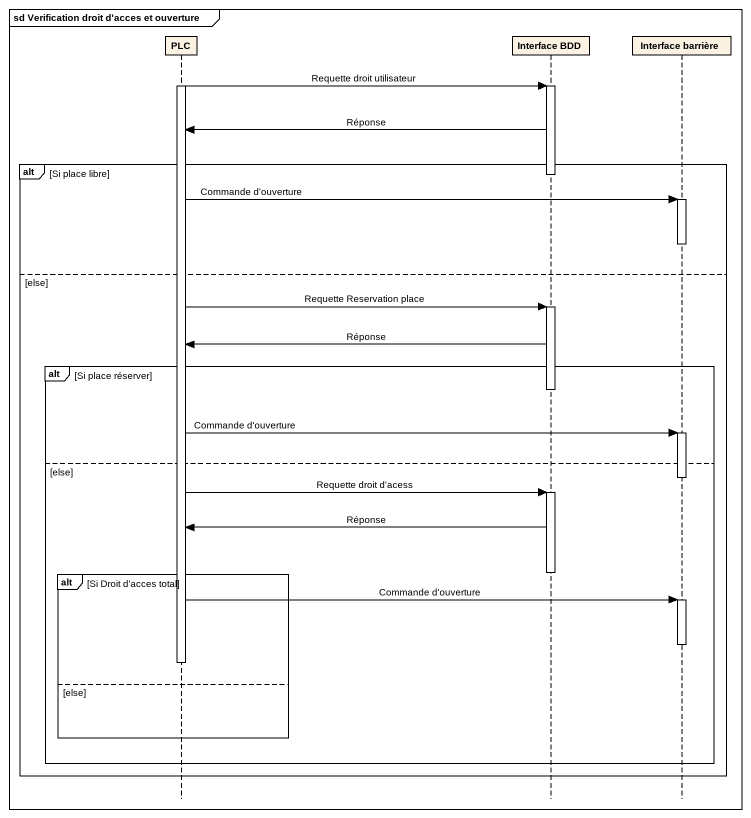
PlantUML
@startuml
mainframe sd Verification droit d'acces et ouverture
hide footbox
participant PLC
participant "Interface BDD" as Interface_BDD
participant "Interface barrière" as Interface_barrière

activate PLC
PLC -> Interface_BDD : Requette droit utilisateur
activate Interface_BDD
Interface_BDD -> PLC : Réponse
alt Si place libre
  deactivate Interface_BDD
  PLC -> Interface_barrière : Commande d'ouverture
  activate Interface_barrière
  deactivate Interface_barrière
else else
  PLC -> Interface_BDD : Requette Reservation place
  activate Interface_BDD
  Interface_BDD -> PLC : Réponse
  alt Si place réserver
    deactivate Interface_BDD
    PLC -> Interface_barrière : Commande d'ouverture
    activate Interface_barrière
  else else
    deactivate Interface_barrière
    PLC -> Interface_BDD : Requette droit d'acess
    activate Interface_BDD
    Interface_BDD -> PLC : Réponse
    deactivate Interface_BDD
    alt Si Droit d'acces total
      PLC -> Interface_barrière : Commande d'ouverture
      activate Interface_barrière
      deactivate Interface_barrière
      deactivate PLC
    else else
    end
  end
end
@enduml
